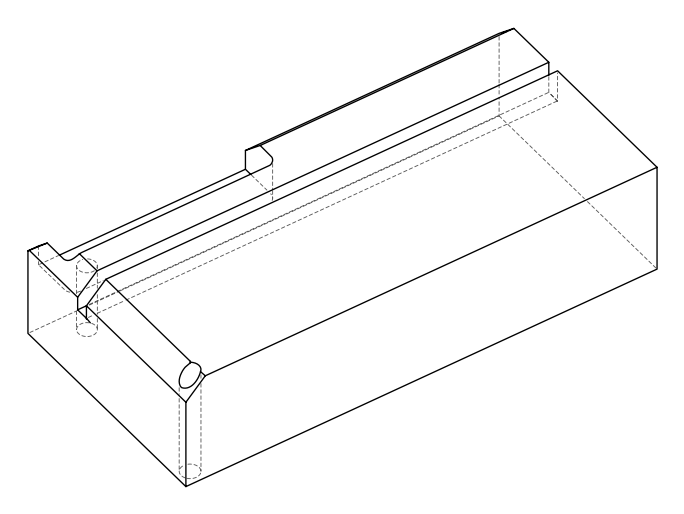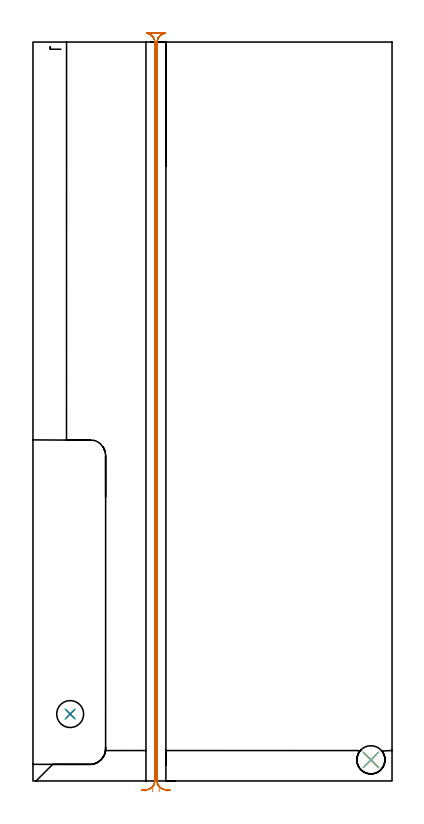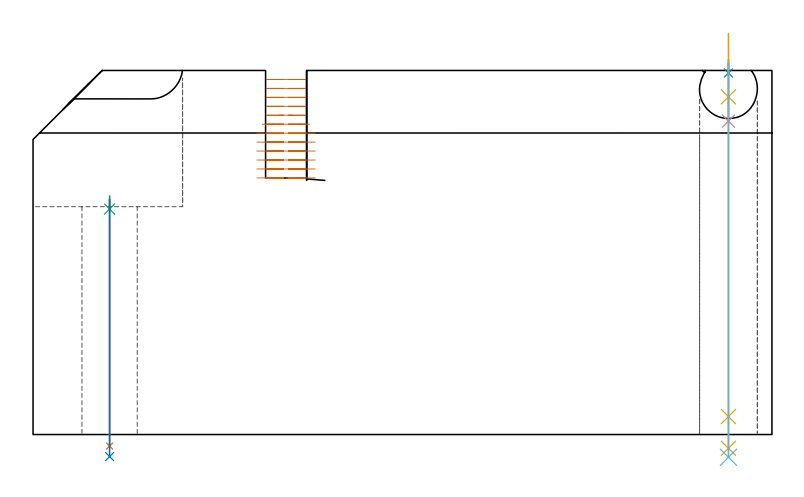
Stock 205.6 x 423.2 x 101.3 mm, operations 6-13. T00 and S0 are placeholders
(PLAN: 13 operations, 8 tool changes, 78.1 min)
(1 AREA_MILL | FG_CHAMFER_SURFACE | UGT0205_001 | 2.71 min | 10878 mm3)
(2 AREA_MILL_1 | FG_CHAMFER_SURFACE_1 | UGT0205_001 | 0.4 min | 1243 mm3)
(3 AREA_MILL_2 | FG_CHAMFER_SURFACE_2 | UGT0205_001 | 13.11 min | 43423 mm3)
(4 AREA_MILL_3 | FG_CHAMFER_SURFACE_3 | UGT0205_001 | 7.13 min | 20002 mm3)
(5 MILL_SLOT | SLOT_PARTIAL_RECTANGULAR | NXT0201_012 | Follow Part, ap 4, ae 75% | 31.61 min | 288091 mm3)
(6 MILL_RECTANGULAR_SLOT | SLOT_RECTANGULAR | NXT0201_013 | Follow Part, ap 2.5, ae 75% | 21.38 min | 142695 mm3)
(7 SPOT_DRILL | STEP1HOLE | NXT0321_9005460120000 | 0.03 min | 0 mm3)
(8 SPOT_DRILL_1 | STEP1HOLE_1 | NXT0321_9005460120000 | 0.04 min | 2 mm3)
(9 DRILL_BLIND_HOLE_INTO_CENTER | STEP1HOLE | NXT0301_065 | 0.07 min | 539 mm3)
(10 GUN_DRILL_THROUGH_HOLE | STEP1HOLE | UGT0307_007 | 0.57 min | 6975 mm3)
(11 DRILL_TO_ENLARGE_THROUGH_HOLE | STEP1HOLE | UGT0301_285 | 0.44 min | 11984 mm3)
(12 DRILL_THROUGH_HOLE_INTO_CENTER | STEP1HOLE_1 | NXT0301_065 | 0.28 min | 4384 mm3)
(13 DRILL_TO_ENLARGE_THROUGH_HOLE_1 | STEP1HOLE_1 | UGT0301_284 | 0.3 min | 7335 mm3)
(TOOL UGT0205_001 | Chamfer Mill 20 x 3 x 45 deg. | D20 FL50 Z2)
(TOOL NXT0201_012 | ENDMILL 16mm [2P460-1600-NA 1630] | D16 FL38 Z6)
(TOOL NXT0201_013 | ENDMILL 10mm | D10 FL30 Z4)
(TOOL NXT0321_9005460120000 | NC Spot Drill, 142deg, 12mm, Carbide, Uncoated | D12 PA142 FL30 Z2)
(TOOL NXT0301_065 | Carbide Drill 9.4mm [860.1-0940-075A1-MM 2214] | D9.4 PA140 FL98 Z2)
(TOOL UGT0307_007 | Gun Drill 10 mm | D10 PA130 FL24 Z1)
(TOOL UGT0301_285 | Twist Drill 16.1 mm | D16.1 PA118 FL125 Z2)
(TOOL UGT0301_284 | Twist Drill 15.4 mm | D15.4 PA118 FL120 Z2)
(OP 6 MILL_RECTANGULAR_SLOT)
G17 G21 G94 G90
T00 M6
G54
G17 G0 G90 X71.1 Y5.187 S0 M3
G43 Z111.421 H0
Z98.808
G94 G1 Y8.187 F250.
Y423.1 F500.
G2 X75.784 Y428.09 R5.
G1 Y428.1
X65.016
Y428.09
G2 X69.7 Y423.1 R5.
G1 Y8.185
Y5.185 F250.
G0 X71.1 Y2.696 Z96.317
G1 Y5.696
Y423.1 F500.
G2 X75.784 Y428.09 R5.
G1 Y428.1
X65.016
Y428.09
G2 X69.7 Y423.1 R5.
G1 Y5.693
Y2.693 F250.
G0 X71.1 Y0.205 Z93.825
G1 Y3.205
Y423.1 F500.
G2 X75.784 Y428.09 R5.
G1 Y428.1
X65.016
Y428.09
G2 X69.7 Y423.1 R5.
G1 Y3.202
Y0.202 F250.
G0 X71.1 Y-2.557 Z91.333
G1 Y0.443
Y423.1 F500.
G2 X75.784 Y428.09 R5.
G1 Y428.1
X65.016
Y428.09
G2 X69.7 Y423.1 R5.
G1 Y0.436
Y-2.564 F250.
G0 Z111.421
X72.232 Y-6.168
Z88.842
G1 Y-3.168
G2 X71.1 Y0. R5. F500.
G1 Y423.1
G2 X75.784 Y428.09 R5.
G1 Y428.1
X65.016
Y428.09
G2 X69.7 Y423.1 R5.
G1 Y0.
G2 X68.567 Y-3.169 R5.
G1 Y-6.169 F250.
G0 X77.007 Y-5.76 Z86.35
G1 X74.226 Y-4.635
G2 X71.1 Y0. R5. F500.
G1 Y423.1
G2 X75.784 Y428.09 R5.
G1 Y428.1
X65.016
Y428.09
G2 X69.7 Y423.1 R5.
G1 Y0.
G2 X66.593 Y-4.628 R5.
G1 X63.816 Y-5.764 F250.
G0 X78.535 Y-5.298 Z83.858
G1 X75.553 Y-4.97
G2 X71.1 Y0. R5. F500.
G1 Y423.1
G2 X75.784 Y428.09 R5.
G1 Y428.1
X65.016
Y428.09
G2 X69.7 Y423.1 R5.
G1 Y0.
G2 X65.247 Y-4.97 R5.
G1 X62.265 Y-5.298 F250.
G0 X78.535 Z81.367
G1 X75.553 Y-4.97
G2 X71.1 Y0. R5. F500.
G1 Y423.1
G2 X75.784 Y428.09 R5.
G1 Y428.1
X65.016
Y428.09
G2 X69.7 Y423.1 R5.
G1 Y0.
G2 X65.247 Y-4.97 R5.
G1 X62.265 Y-5.298 F250.
G0 X78.535 Z78.875
G1 X75.553 Y-4.97
G2 X71.1 Y0. R5. F500.
G1 Y423.1
G2 X75.784 Y428.09 R5.
G1 Y428.1
X65.016
Y428.09
G2 X69.7 Y423.1 R5.
G1 Y0.
G2 X65.247 Y-4.97 R5.
G1 X62.265 Y-5.298 F250.
G0 X78.535 Z76.383
G1 X75.553 Y-4.97
G2 X71.1 Y0. R5. F500.
G1 Y423.1
G2 X75.784 Y428.09 R5.
G1 Y428.1
X65.016
Y428.09
G2 X69.7 Y423.1 R5.
G1 Y0.
G2 X65.247 Y-4.97 R5.
G1 X62.265 Y-5.298 F250.
G0 X78.535 Z73.892
G1 X75.553 Y-4.97
G2 X71.1 Y0. R5. F500.
G1 Y423.1
G2 X75.784 Y428.09 R5.
G1 Y428.1
X65.016
Y428.09
G2 X69.7 Y423.1 R5.
G1 Y0.
G2 X65.247 Y-4.97 R5.
G1 X62.265 Y-5.298 F250.
G0 X78.535 Z71.4
G1 X75.553 Y-4.97
G2 X71.1 Y0. R5. F500.
G1 Y423.1
G2 X75.784 Y428.09 R5.
G1 Y428.1
X65.016
Y428.09
G2 X69.7 Y423.1 R5.
G1 Y0.
G2 X65.247 Y-4.97 R5.
G1 X62.265 Y-5.298 F250.
G0 Z111.421
M5
M2
(OP 7 SPOT_DRILL)
G17 G21 G94 G90
T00 M6
G54
G17 G0 G90 X193.5 Y12.1 S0 M3
G43 Z111.3 H0
G94 G81 G98 Z100.607 F250. R104.3
G80
M5
M2
(OP 8 SPOT_DRILL_1)
G17 G21 G94 G90
T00 M6
G54
G17 G0 G90 X21.3 Y38.3 S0 M3
G43 Z111.3 H0
G94 G81 G98 Z62.737 F250. R66.4
G80
M5
M2
(OP 9 DRILL_BLIND_HOLE_INTO_CENTER)
G17 G21 G94 G90
T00 M6
G54
G17 G0 G90 X193.5 Y12.1 S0 M3
G43 Z111.3 H1
G94 G81 G98 Z87.2 F250. R103.3
G80
M5
M2
(OP 10 GUN_DRILL_THROUGH_HOLE)
G17 G21 G94 G90
T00 M6
G54
G17 G0 G90 X193.5 Y12.1 M8
G43 Z111.564 H0
S716 M3
G94 G1 Z93.968 F125. M26
G4 X.084
Z5. F250.
G4 X.084
Z-3.832 F125.
G4 X.084
M5
M9
G0 Z111.564
M2
(OP 11 DRILL_TO_ENLARGE_THROUGH_HOLE)
G17 G21 G94 G90
T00 M6
G54
G17 G0 G90 X193.5 Y12.1 S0 M3
G43 Z111.3 H0
G94 G73 G98 Z-6.337 F250. Q15.377 R103.3
G80
M5
M2
(OP 12 DRILL_THROUGH_HOLE_INTO_CENTER)
G17 G21 G94 G90
T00 M6
G54
G17 G0 G90 X21.3 Y38.3 S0 M3
G43 Z111.3 H1
G94 G73 G98 Z-3.211 F250. Q8.326 R65.4
G80
M5
M2
(OP 13 DRILL_TO_ENLARGE_THROUGH_HOLE_1)
G17 G21 G94 G90
T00 M6
G54
G17 G0 G90 X21.3 Y38.3 S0 M3
G43 Z111.3 H0
G94 G73 G98 Z-6.127 F250. Q13.905 R65.4
G80
M5
M2
